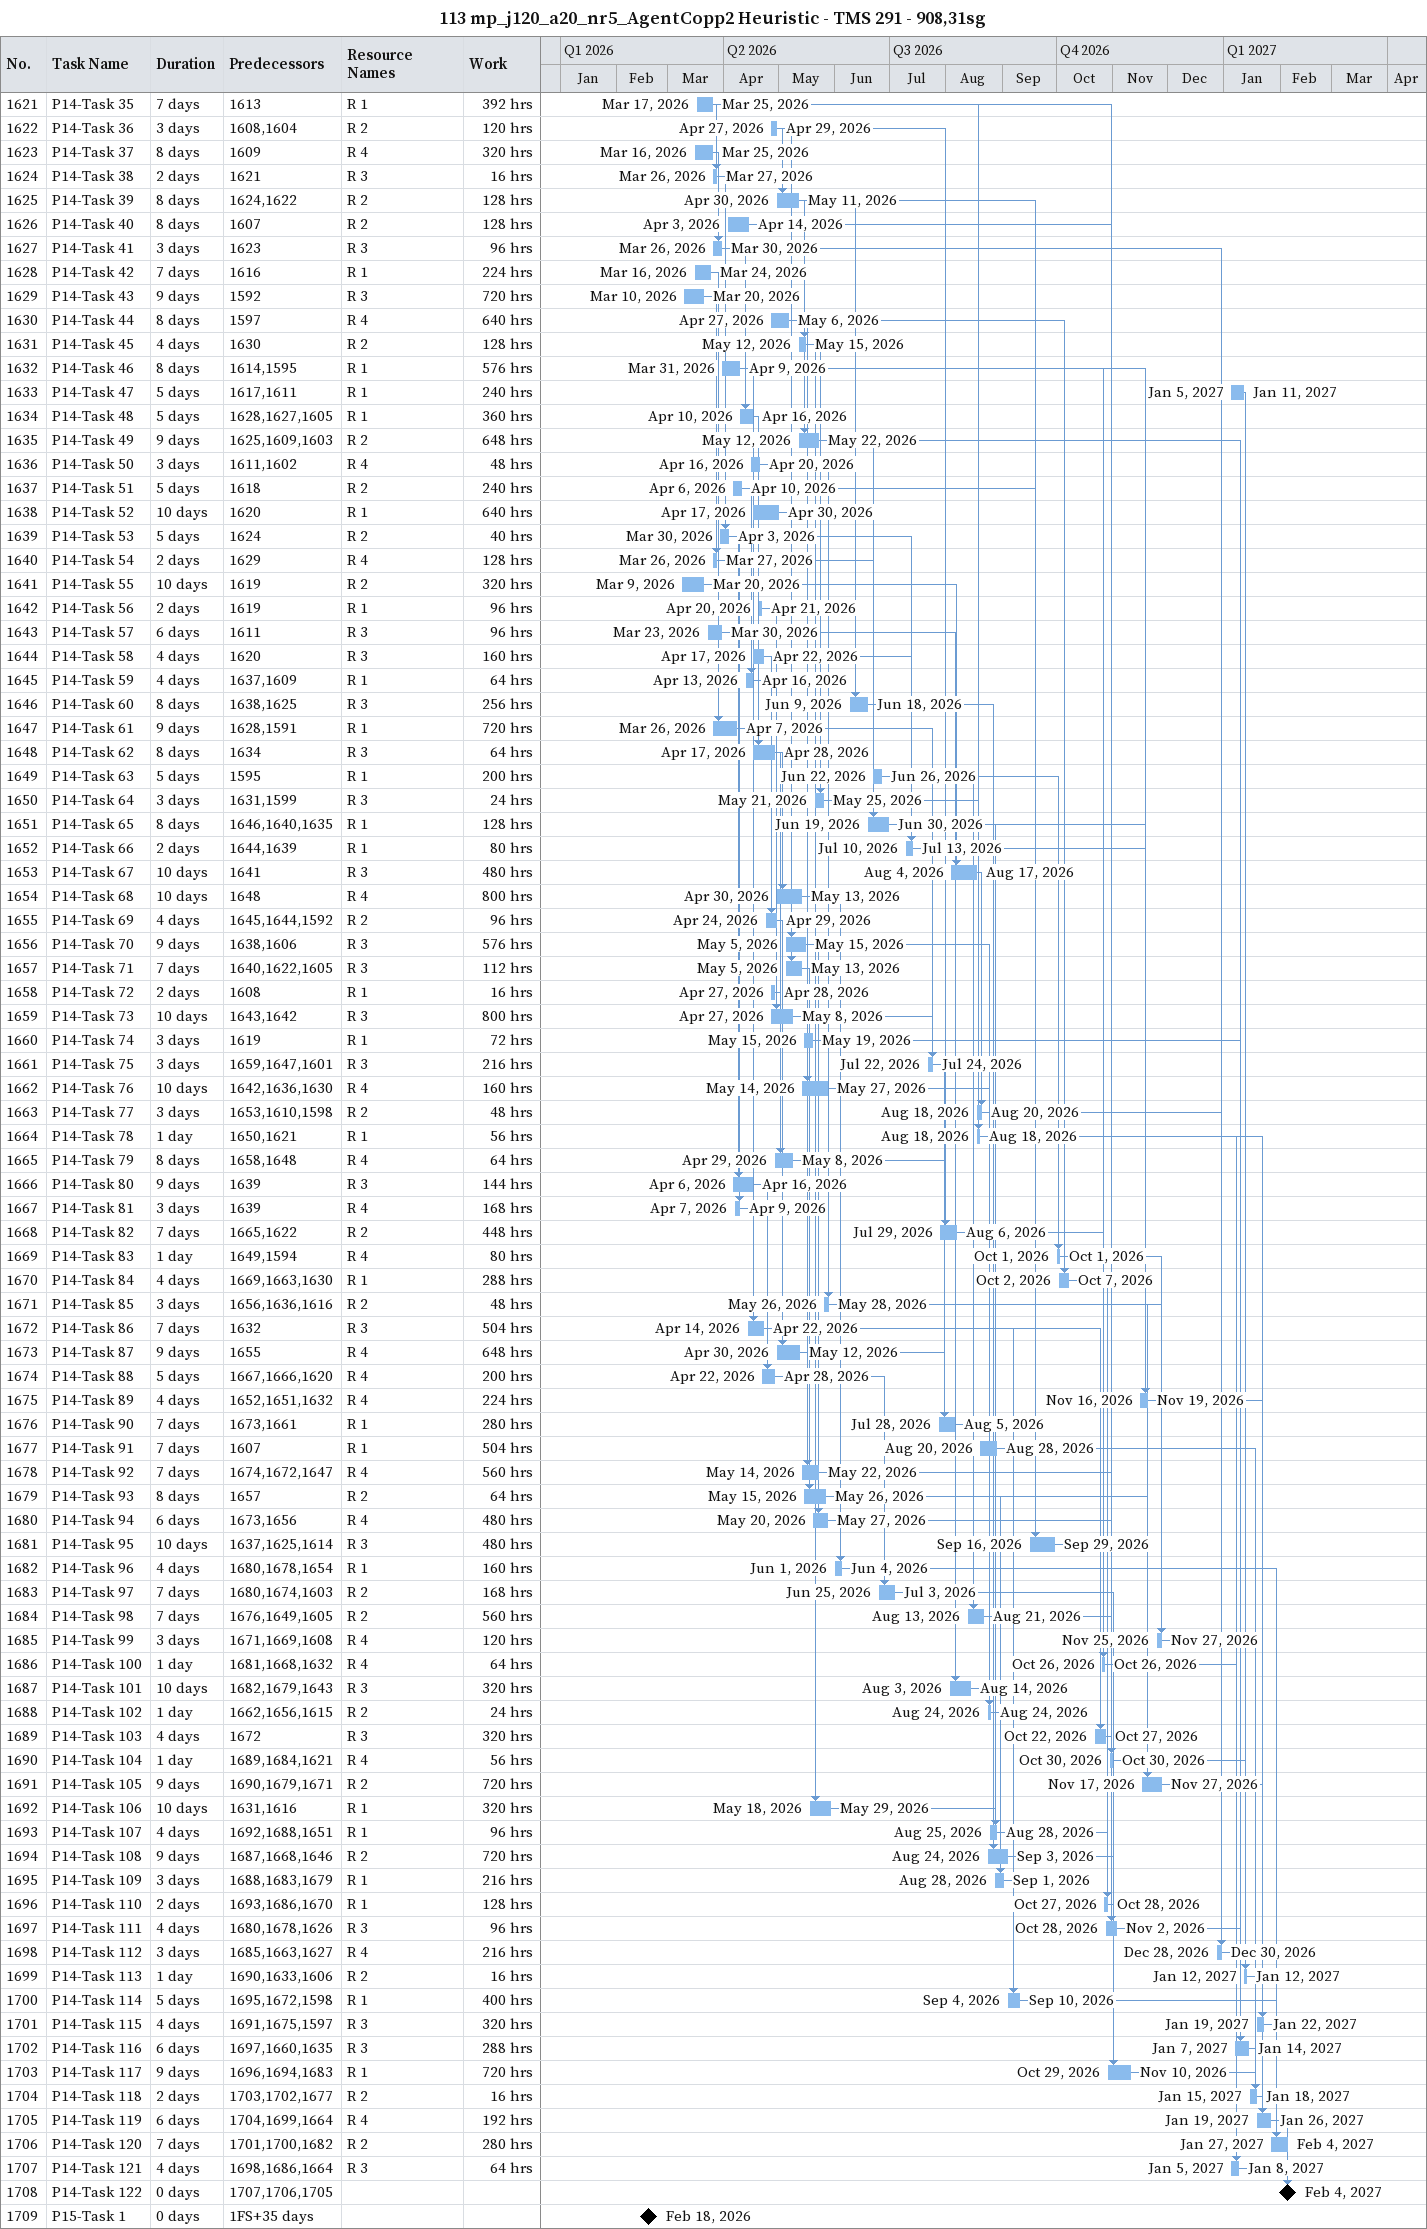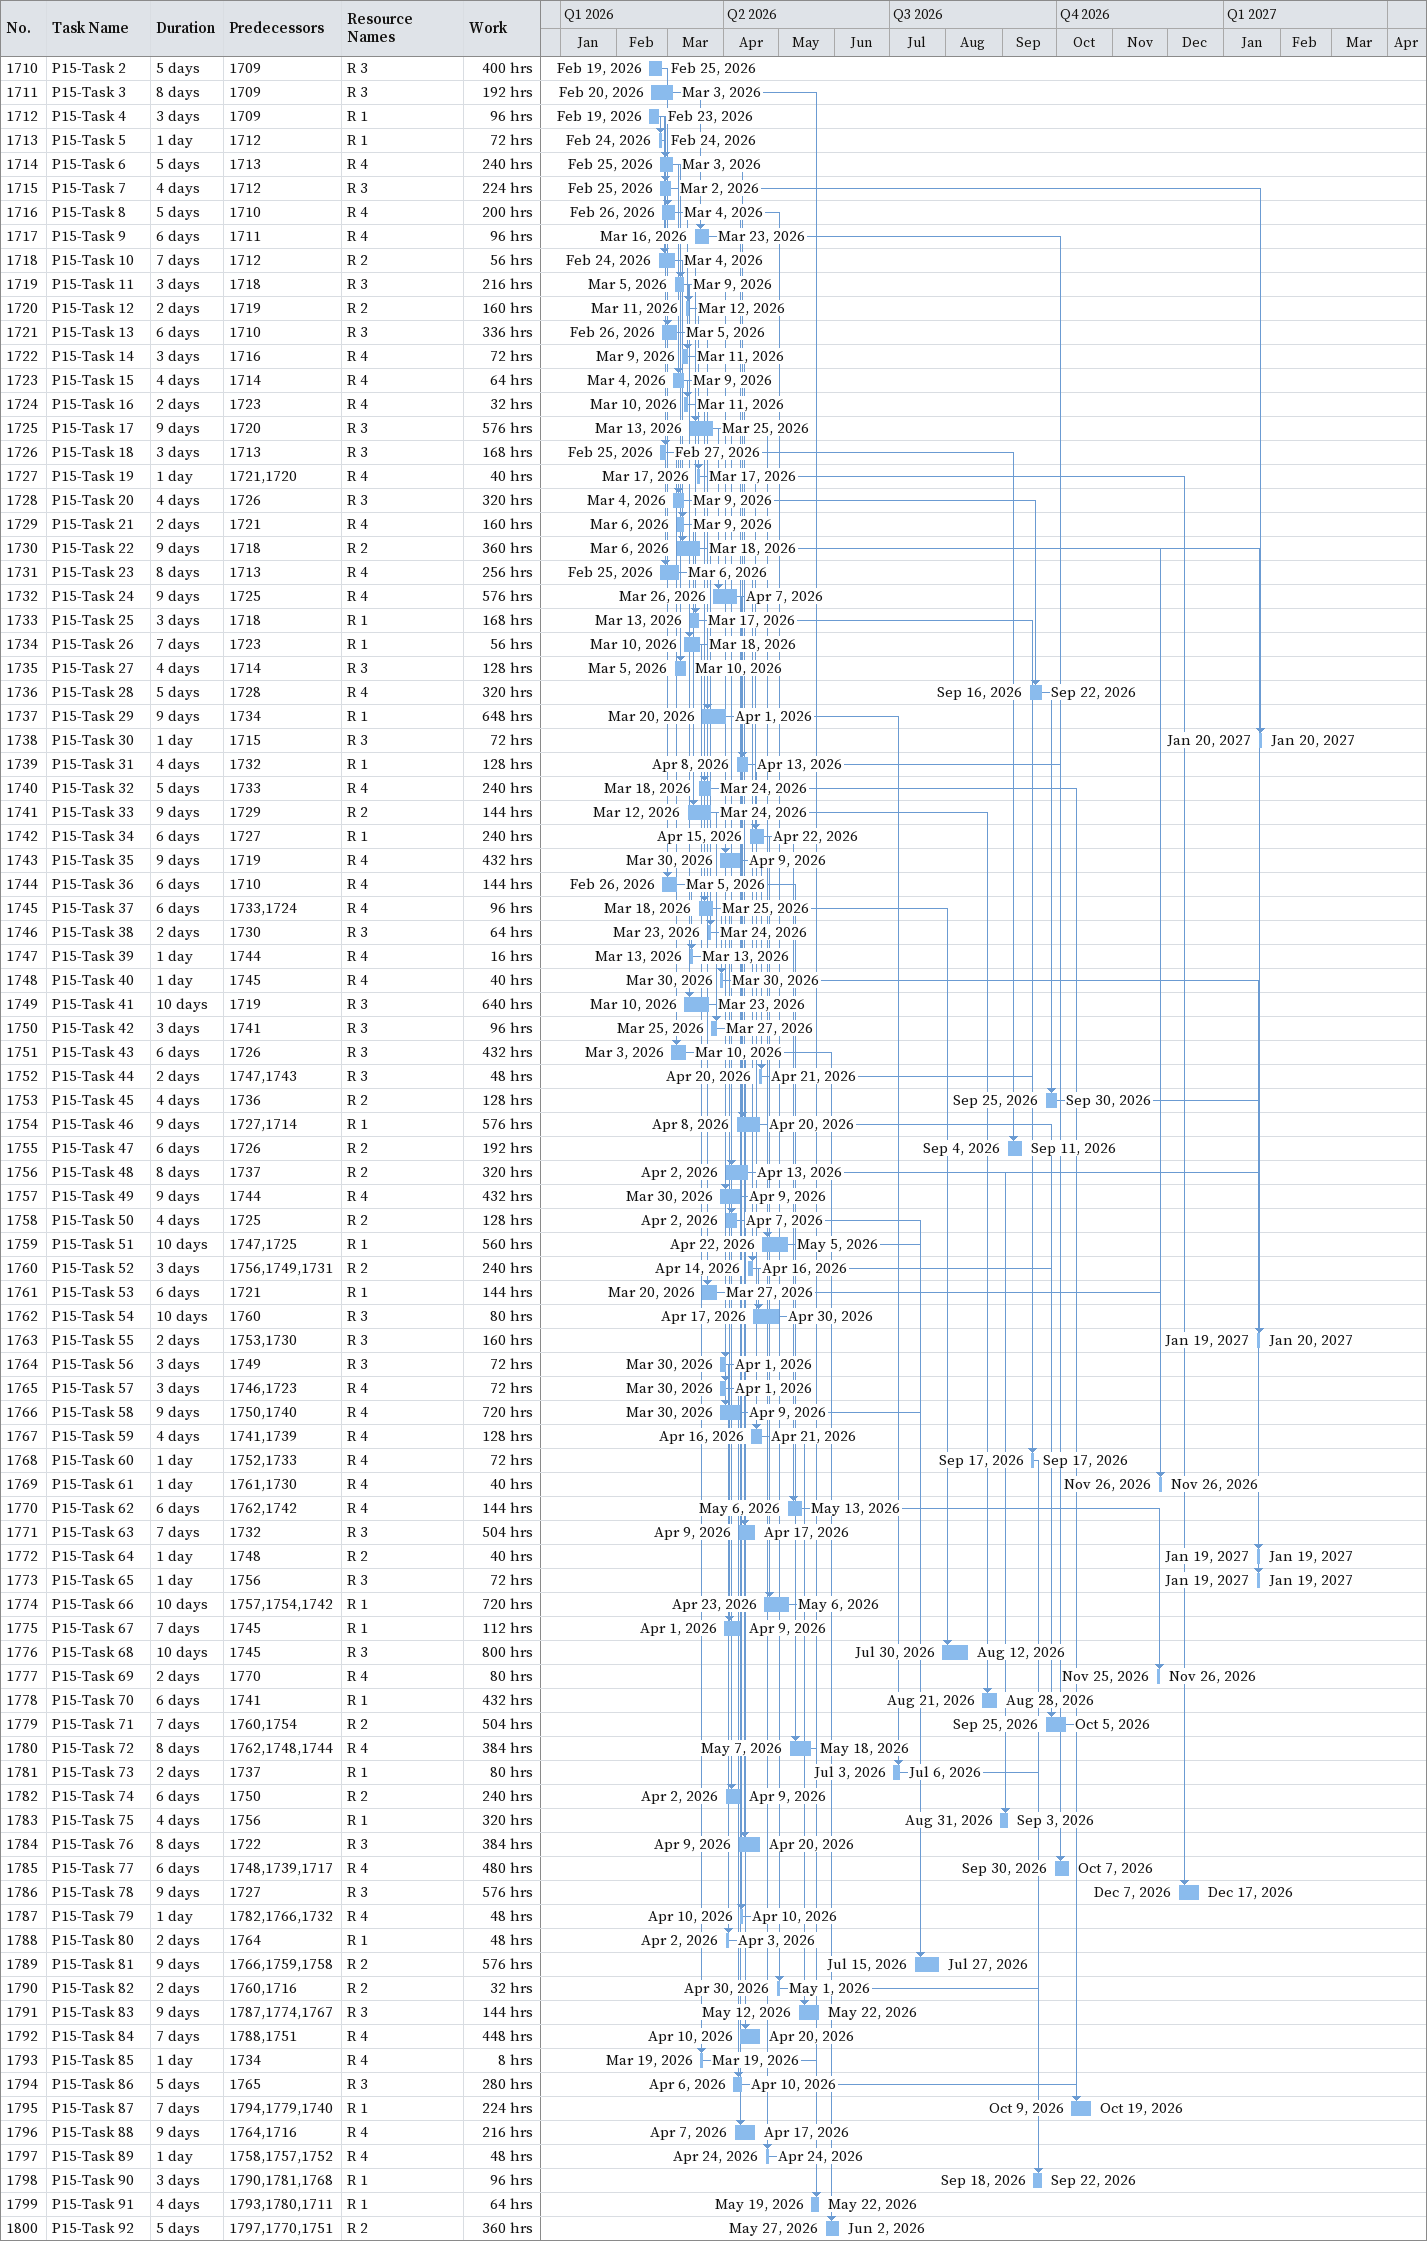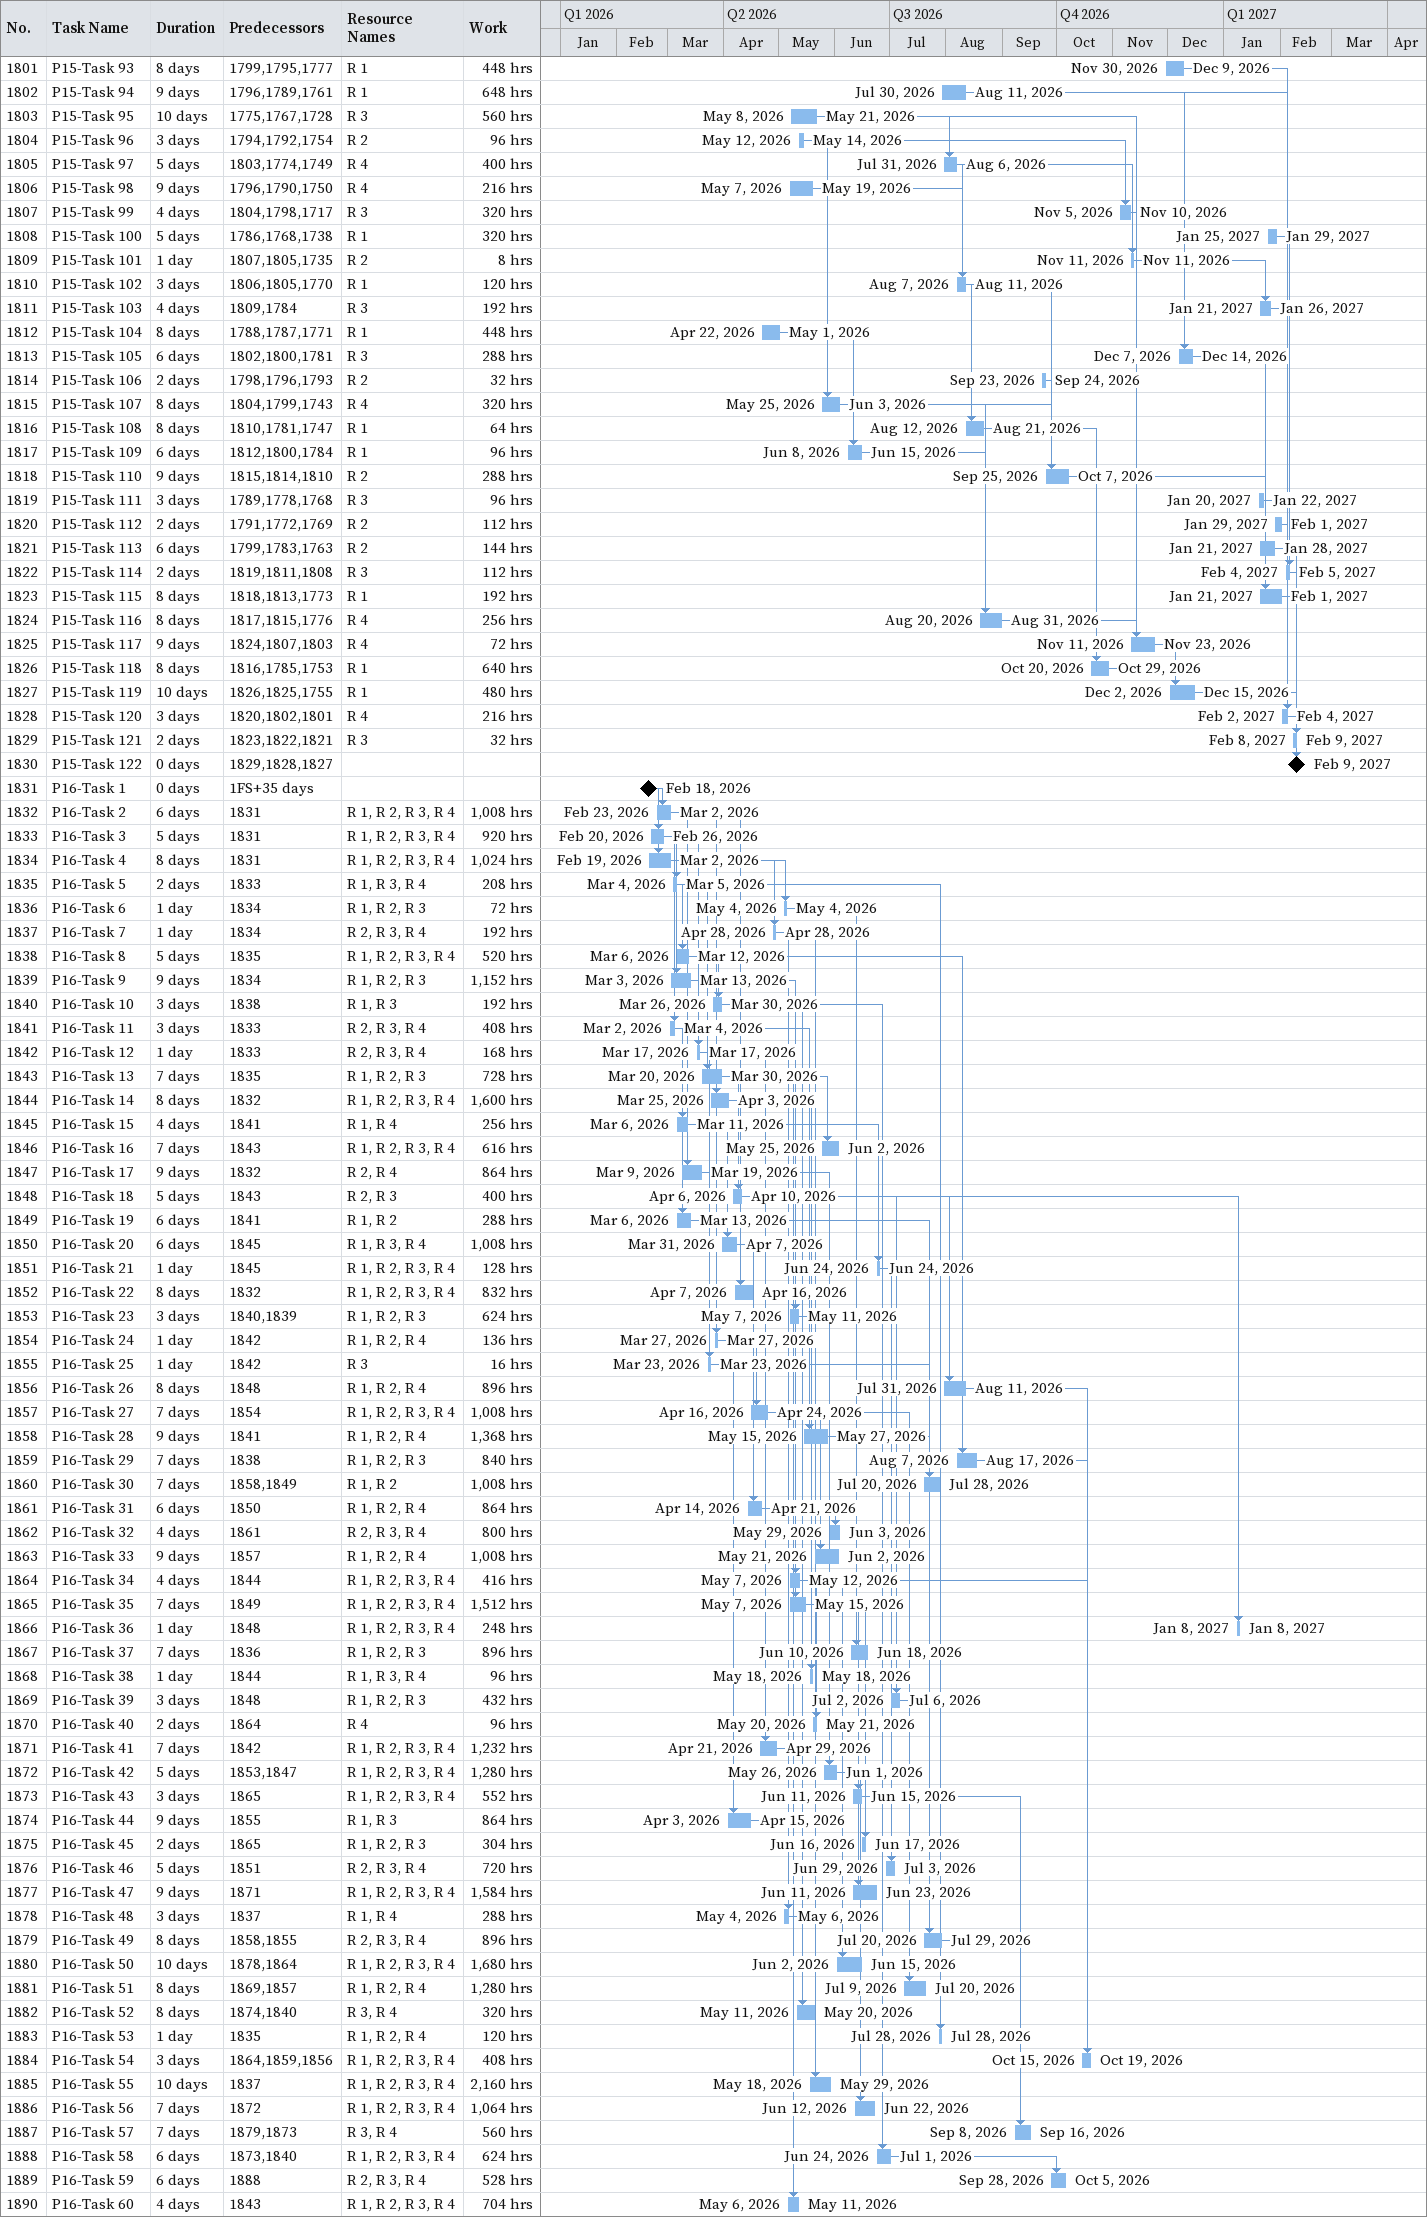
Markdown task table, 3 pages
113 mp_j120_a20_nr5_AgentCopp2 Heuristic - TMS 291 - 908,31sg

| ID | Task | Duration | Start | Finish | Predecessors | Resources | Work (h) |
|---|---|---|---|---|---|---|---|
| 1621 | P14-Task 35 | 7d | 2026-03-17 | 2026-03-25 | 1613 | R 1 | 392 |
| 1622 | P14-Task 36 | 3d | 2026-04-27 | 2026-04-29 | 1608, 1604 | R 2 | 120 |
| 1623 | P14-Task 37 | 8d | 2026-03-16 | 2026-03-25 | 1609 | R 4 | 320 |
| 1624 | P14-Task 38 | 2d | 2026-03-26 | 2026-03-27 | 1621 | R 3 | 16 |
| 1625 | P14-Task 39 | 8d | 2026-04-30 | 2026-05-11 | 1624, 1622 | R 2 | 128 |
| 1626 | P14-Task 40 | 8d | 2026-04-03 | 2026-04-14 | 1607 | R 2 | 128 |
| 1627 | P14-Task 41 | 3d | 2026-03-26 | 2026-03-30 | 1623 | R 3 | 96 |
| 1628 | P14-Task 42 | 7d | 2026-03-16 | 2026-03-24 | 1616 | R 1 | 224 |
| 1629 | P14-Task 43 | 9d | 2026-03-10 | 2026-03-20 | 1592 | R 3 | 720 |
| 1630 | P14-Task 44 | 8d | 2026-04-27 | 2026-05-06 | 1597 | R 4 | 640 |
| 1631 | P14-Task 45 | 4d | 2026-05-12 | 2026-05-15 | 1630 | R 2 | 128 |
| 1632 | P14-Task 46 | 8d | 2026-03-31 | 2026-04-09 | 1614, 1595 | R 1 | 576 |
| 1633 | P14-Task 47 | 5d | 2027-01-05 | 2027-01-11 | 1617, 1611 | R 1 | 240 |
| 1634 | P14-Task 48 | 5d | 2026-04-10 | 2026-04-16 | 1628, 1627, 1605 | R 1 | 360 |
| 1635 | P14-Task 49 | 9d | 2026-05-12 | 2026-05-22 | 1625, 1609, 1603 | R 2 | 648 |
| 1636 | P14-Task 50 | 3d | 2026-04-16 | 2026-04-20 | 1611, 1602 | R 4 | 48 |
| 1637 | P14-Task 51 | 5d | 2026-04-06 | 2026-04-10 | 1618 | R 2 | 240 |
| 1638 | P14-Task 52 | 10d | 2026-04-17 | 2026-04-30 | 1620 | R 1 | 640 |
| 1639 | P14-Task 53 | 5d | 2026-03-30 | 2026-04-03 | 1624 | R 2 | 40 |
| 1640 | P14-Task 54 | 2d | 2026-03-26 | 2026-03-27 | 1629 | R 4 | 128 |
| 1641 | P14-Task 55 | 10d | 2026-03-09 | 2026-03-20 | 1619 | R 2 | 320 |
| 1642 | P14-Task 56 | 2d | 2026-04-20 | 2026-04-21 | 1619 | R 1 | 96 |
| 1643 | P14-Task 57 | 6d | 2026-03-23 | 2026-03-30 | 1611 | R 3 | 96 |
| 1644 | P14-Task 58 | 4d | 2026-04-17 | 2026-04-22 | 1620 | R 3 | 160 |
| 1645 | P14-Task 59 | 4d | 2026-04-13 | 2026-04-16 | 1637, 1609 | R 1 | 64 |
| 1646 | P14-Task 60 | 8d | 2026-06-09 | 2026-06-18 | 1638, 1625 | R 3 | 256 |
| 1647 | P14-Task 61 | 9d | 2026-03-26 | 2026-04-07 | 1628, 1591 | R 1 | 720 |
| 1648 | P14-Task 62 | 8d | 2026-04-17 | 2026-04-28 | 1634 | R 3 | 64 |
| 1649 | P14-Task 63 | 5d | 2026-06-22 | 2026-06-26 | 1595 | R 1 | 200 |
| 1650 | P14-Task 64 | 3d | 2026-05-21 | 2026-05-25 | 1631, 1599 | R 3 | 24 |
| 1651 | P14-Task 65 | 8d | 2026-06-19 | 2026-06-30 | 1646, 1640, 1635 | R 1 | 128 |
| 1652 | P14-Task 66 | 2d | 2026-07-10 | 2026-07-13 | 1644, 1639 | R 1 | 80 |
| 1653 | P14-Task 67 | 10d | 2026-08-04 | 2026-08-17 | 1641 | R 3 | 480 |
| 1654 | P14-Task 68 | 10d | 2026-04-30 | 2026-05-13 | 1648 | R 4 | 800 |
| 1655 | P14-Task 69 | 4d | 2026-04-24 | 2026-04-29 | 1645, 1644, 1592 | R 2 | 96 |
| 1656 | P14-Task 70 | 9d | 2026-05-05 | 2026-05-15 | 1638, 1606 | R 3 | 576 |
| 1657 | P14-Task 71 | 7d | 2026-05-05 | 2026-05-13 | 1640, 1622, 1605 | R 3 | 112 |
| 1658 | P14-Task 72 | 2d | 2026-04-27 | 2026-04-28 | 1608 | R 1 | 16 |
| 1659 | P14-Task 73 | 10d | 2026-04-27 | 2026-05-08 | 1643, 1642 | R 3 | 800 |
| 1660 | P14-Task 74 | 3d | 2026-05-15 | 2026-05-19 | 1619 | R 1 | 72 |
| 1661 | P14-Task 75 | 3d | 2026-07-22 | 2026-07-24 | 1659, 1647, 1601 | R 3 | 216 |
| 1662 | P14-Task 76 | 10d | 2026-05-14 | 2026-05-27 | 1642, 1636, 1630 | R 4 | 160 |
| 1663 | P14-Task 77 | 3d | 2026-08-18 | 2026-08-20 | 1653, 1610, 1598 | R 2 | 48 |
| 1664 | P14-Task 78 | 1d | 2026-08-18 | 2026-08-18 | 1650, 1621 | R 1 | 56 |
| 1665 | P14-Task 79 | 8d | 2026-04-29 | 2026-05-08 | 1658, 1648 | R 4 | 64 |
| 1666 | P14-Task 80 | 9d | 2026-04-06 | 2026-04-16 | 1639 | R 3 | 144 |
| 1667 | P14-Task 81 | 3d | 2026-04-07 | 2026-04-09 | 1639 | R 4 | 168 |
| 1668 | P14-Task 82 | 7d | 2026-07-29 | 2026-08-06 | 1665, 1622 | R 2 | 448 |
| 1669 | P14-Task 83 | 1d | 2026-10-01 | 2026-10-01 | 1649, 1594 | R 4 | 80 |
| 1670 | P14-Task 84 | 4d | 2026-10-02 | 2026-10-07 | 1669, 1663, 1630 | R 1 | 288 |
| 1671 | P14-Task 85 | 3d | 2026-05-26 | 2026-05-28 | 1656, 1636, 1616 | R 2 | 48 |
| 1672 | P14-Task 86 | 7d | 2026-04-14 | 2026-04-22 | 1632 | R 3 | 504 |
| 1673 | P14-Task 87 | 9d | 2026-04-30 | 2026-05-12 | 1655 | R 4 | 648 |
| 1674 | P14-Task 88 | 5d | 2026-04-22 | 2026-04-28 | 1667, 1666, 1620 | R 4 | 200 |
| 1675 | P14-Task 89 | 4d | 2026-11-16 | 2026-11-19 | 1652, 1651, 1632 | R 4 | 224 |
| 1676 | P14-Task 90 | 7d | 2026-07-28 | 2026-08-05 | 1673, 1661 | R 1 | 280 |
| 1677 | P14-Task 91 | 7d | 2026-08-20 | 2026-08-28 | 1607 | R 1 | 504 |
| 1678 | P14-Task 92 | 7d | 2026-05-14 | 2026-05-22 | 1674, 1672, 1647 | R 4 | 560 |
| 1679 | P14-Task 93 | 8d | 2026-05-15 | 2026-05-26 | 1657 | R 2 | 64 |
| 1680 | P14-Task 94 | 6d | 2026-05-20 | 2026-05-27 | 1673, 1656 | R 4 | 480 |
| 1681 | P14-Task 95 | 10d | 2026-09-16 | 2026-09-29 | 1637, 1625, 1614 | R 3 | 480 |
| 1682 | P14-Task 96 | 4d | 2026-06-01 | 2026-06-04 | 1680, 1678, 1654 | R 1 | 160 |
| 1683 | P14-Task 97 | 7d | 2026-06-25 | 2026-07-03 | 1680, 1674, 1603 | R 2 | 168 |
| 1684 | P14-Task 98 | 7d | 2026-08-13 | 2026-08-21 | 1676, 1649, 1605 | R 2 | 560 |
| 1685 | P14-Task 99 | 3d | 2026-11-25 | 2026-11-27 | 1671, 1669, 1608 | R 4 | 120 |
| 1686 | P14-Task 100 | 1d | 2026-10-26 | 2026-10-26 | 1681, 1668, 1632 | R 4 | 64 |
| 1687 | P14-Task 101 | 10d | 2026-08-03 | 2026-08-14 | 1682, 1679, 1643 | R 3 | 320 |
| 1688 | P14-Task 102 | 1d | 2026-08-24 | 2026-08-24 | 1662, 1656, 1615 | R 2 | 24 |
| 1689 | P14-Task 103 | 4d | 2026-10-22 | 2026-10-27 | 1672 | R 3 | 320 |
| 1690 | P14-Task 104 | 1d | 2026-10-30 | 2026-10-30 | 1689, 1684, 1621 | R 4 | 56 |
| 1691 | P14-Task 105 | 9d | 2026-11-17 | 2026-11-27 | 1690, 1679, 1671 | R 2 | 720 |
| 1692 | P14-Task 106 | 10d | 2026-05-18 | 2026-05-29 | 1631, 1616 | R 1 | 320 |
| 1693 | P14-Task 107 | 4d | 2026-08-25 | 2026-08-28 | 1692, 1688, 1651 | R 1 | 96 |
| 1694 | P14-Task 108 | 9d | 2026-08-24 | 2026-09-03 | 1687, 1668, 1646 | R 2 | 720 |
| 1695 | P14-Task 109 | 3d | 2026-08-28 | 2026-09-01 | 1688, 1683, 1679 | R 1 | 216 |
| 1696 | P14-Task 110 | 2d | 2026-10-27 | 2026-10-28 | 1693, 1686, 1670 | R 1 | 128 |
| 1697 | P14-Task 111 | 4d | 2026-10-28 | 2026-11-02 | 1680, 1678, 1626 | R 3 | 96 |
| 1698 | P14-Task 112 | 3d | 2026-12-28 | 2026-12-30 | 1685, 1663, 1627 | R 4 | 216 |
| 1699 | P14-Task 113 | 1d | 2027-01-12 | 2027-01-12 | 1690, 1633, 1606 | R 2 | 16 |
| 1700 | P14-Task 114 | 5d | 2026-09-04 | 2026-09-10 | 1695, 1672, 1598 | R 1 | 400 |
| 1701 | P14-Task 115 | 4d | 2027-01-19 | 2027-01-22 | 1691, 1675, 1597 | R 3 | 320 |
| 1702 | P14-Task 116 | 6d | 2027-01-07 | 2027-01-14 | 1697, 1660, 1635 | R 3 | 288 |
| 1703 | P14-Task 117 | 9d | 2026-10-29 | 2026-11-10 | 1696, 1694, 1683 | R 1 | 720 |
| 1704 | P14-Task 118 | 2d | 2027-01-15 | 2027-01-18 | 1703, 1702, 1677 | R 2 | 16 |
| 1705 | P14-Task 119 | 6d | 2027-01-19 | 2027-01-26 | 1704, 1699, 1664 | R 4 | 192 |
| 1706 | P14-Task 120 | 7d | 2027-01-27 | 2027-02-04 | 1701, 1700, 1682 | R 2 | 280 |
| 1707 | P14-Task 121 | 4d | 2027-01-05 | 2027-01-08 | 1698, 1686, 1664 | R 3 | 64 |
| 1708 | P14-Task 122 | 0d | 2027-02-04 | 2027-02-04 | 1707, 1706, 1705 |  |  |
| 1709 | P15-Task 1 | 0d | 2026-02-18 | 2026-02-18 | 1FS+35d |  |  |
| 1710 | P15-Task 2 | 5d | 2026-02-19 | 2026-02-25 | 1709 | R 3 | 400 |
| 1711 | P15-Task 3 | 8d | 2026-02-20 | 2026-03-03 | 1709 | R 3 | 192 |
| 1712 | P15-Task 4 | 3d | 2026-02-19 | 2026-02-23 | 1709 | R 1 | 96 |
| 1713 | P15-Task 5 | 1d | 2026-02-24 | 2026-02-24 | 1712 | R 1 | 72 |
| 1714 | P15-Task 6 | 5d | 2026-02-25 | 2026-03-03 | 1713 | R 4 | 240 |
| 1715 | P15-Task 7 | 4d | 2026-02-25 | 2026-03-02 | 1712 | R 3 | 224 |
| 1716 | P15-Task 8 | 5d | 2026-02-26 | 2026-03-04 | 1710 | R 4 | 200 |
| 1717 | P15-Task 9 | 6d | 2026-03-16 | 2026-03-23 | 1711 | R 4 | 96 |
| 1718 | P15-Task 10 | 7d | 2026-02-24 | 2026-03-04 | 1712 | R 2 | 56 |
| 1719 | P15-Task 11 | 3d | 2026-03-05 | 2026-03-09 | 1718 | R 3 | 216 |
| 1720 | P15-Task 12 | 2d | 2026-03-11 | 2026-03-12 | 1719 | R 2 | 160 |
| 1721 | P15-Task 13 | 6d | 2026-02-26 | 2026-03-05 | 1710 | R 3 | 336 |
| 1722 | P15-Task 14 | 3d | 2026-03-09 | 2026-03-11 | 1716 | R 4 | 72 |
| 1723 | P15-Task 15 | 4d | 2026-03-04 | 2026-03-09 | 1714 | R 4 | 64 |
| 1724 | P15-Task 16 | 2d | 2026-03-10 | 2026-03-11 | 1723 | R 4 | 32 |
| 1725 | P15-Task 17 | 9d | 2026-03-13 | 2026-03-25 | 1720 | R 3 | 576 |
| 1726 | P15-Task 18 | 3d | 2026-02-25 | 2026-02-27 | 1713 | R 3 | 168 |
| 1727 | P15-Task 19 | 1d | 2026-03-17 | 2026-03-17 | 1721, 1720 | R 4 | 40 |
| 1728 | P15-Task 20 | 4d | 2026-03-04 | 2026-03-09 | 1726 | R 3 | 320 |
| 1729 | P15-Task 21 | 2d | 2026-03-06 | 2026-03-09 | 1721 | R 4 | 160 |
| 1730 | P15-Task 22 | 9d | 2026-03-06 | 2026-03-18 | 1718 | R 2 | 360 |
| 1731 | P15-Task 23 | 8d | 2026-02-25 | 2026-03-06 | 1713 | R 4 | 256 |
| 1732 | P15-Task 24 | 9d | 2026-03-26 | 2026-04-07 | 1725 | R 4 | 576 |
| 1733 | P15-Task 25 | 3d | 2026-03-13 | 2026-03-17 | 1718 | R 1 | 168 |
| 1734 | P15-Task 26 | 7d | 2026-03-10 | 2026-03-18 | 1723 | R 1 | 56 |
| 1735 | P15-Task 27 | 4d | 2026-03-05 | 2026-03-10 | 1714 | R 3 | 128 |
| 1736 | P15-Task 28 | 5d | 2026-09-16 | 2026-09-22 | 1728 | R 4 | 320 |
| 1737 | P15-Task 29 | 9d | 2026-03-20 | 2026-04-01 | 1734 | R 1 | 648 |
| 1738 | P15-Task 30 | 1d | 2027-01-20 | 2027-01-20 | 1715 | R 3 | 72 |
| 1739 | P15-Task 31 | 4d | 2026-04-08 | 2026-04-13 | 1732 | R 1 | 128 |
| 1740 | P15-Task 32 | 5d | 2026-03-18 | 2026-03-24 | 1733 | R 4 | 240 |
| 1741 | P15-Task 33 | 9d | 2026-03-12 | 2026-03-24 | 1729 | R 2 | 144 |
| 1742 | P15-Task 34 | 6d | 2026-04-15 | 2026-04-22 | 1727 | R 1 | 240 |
| 1743 | P15-Task 35 | 9d | 2026-03-30 | 2026-04-09 | 1719 | R 4 | 432 |
| 1744 | P15-Task 36 | 6d | 2026-02-26 | 2026-03-05 | 1710 | R 4 | 144 |
| 1745 | P15-Task 37 | 6d | 2026-03-18 | 2026-03-25 | 1733, 1724 | R 4 | 96 |
| 1746 | P15-Task 38 | 2d | 2026-03-23 | 2026-03-24 | 1730 | R 3 | 64 |
| 1747 | P15-Task 39 | 1d | 2026-03-13 | 2026-03-13 | 1744 | R 4 | 16 |
| 1748 | P15-Task 40 | 1d | 2026-03-30 | 2026-03-30 | 1745 | R 4 | 40 |
| 1749 | P15-Task 41 | 10d | 2026-03-10 | 2026-03-23 | 1719 | R 3 | 640 |
| 1750 | P15-Task 42 | 3d | 2026-03-25 | 2026-03-27 | 1741 | R 3 | 96 |
| 1751 | P15-Task 43 | 6d | 2026-03-03 | 2026-03-10 | 1726 | R 3 | 432 |
| 1752 | P15-Task 44 | 2d | 2026-04-20 | 2026-04-21 | 1747, 1743 | R 3 | 48 |
| 1753 | P15-Task 45 | 4d | 2026-09-25 | 2026-09-30 | 1736 | R 2 | 128 |
| 1754 | P15-Task 46 | 9d | 2026-04-08 | 2026-04-20 | 1727, 1714 | R 1 | 576 |
| 1755 | P15-Task 47 | 6d | 2026-09-04 | 2026-09-11 | 1726 | R 2 | 192 |
| 1756 | P15-Task 48 | 8d | 2026-04-02 | 2026-04-13 | 1737 | R 2 | 320 |
| 1757 | P15-Task 49 | 9d | 2026-03-30 | 2026-04-09 | 1744 | R 4 | 432 |
| 1758 | P15-Task 50 | 4d | 2026-04-02 | 2026-04-07 | 1725 | R 2 | 128 |
| 1759 | P15-Task 51 | 10d | 2026-04-22 | 2026-05-05 | 1747, 1725 | R 1 | 560 |
| 1760 | P15-Task 52 | 3d | 2026-04-14 | 2026-04-16 | 1756, 1749, 1731 | R 2 | 240 |
| 1761 | P15-Task 53 | 6d | 2026-03-20 | 2026-03-27 | 1721 | R 1 | 144 |
| 1762 | P15-Task 54 | 10d | 2026-04-17 | 2026-04-30 | 1760 | R 3 | 80 |
| 1763 | P15-Task 55 | 2d | 2027-01-19 | 2027-01-20 | 1753, 1730 | R 3 | 160 |
| 1764 | P15-Task 56 | 3d | 2026-03-30 | 2026-04-01 | 1749 | R 3 | 72 |
| 1765 | P15-Task 57 | 3d | 2026-03-30 | 2026-04-01 | 1746, 1723 | R 4 | 72 |
| 1766 | P15-Task 58 | 9d | 2026-03-30 | 2026-04-09 | 1750, 1740 | R 4 | 720 |
| 1767 | P15-Task 59 | 4d | 2026-04-16 | 2026-04-21 | 1741, 1739 | R 4 | 128 |
| 1768 | P15-Task 60 | 1d | 2026-09-17 | 2026-09-17 | 1752, 1733 | R 4 | 72 |
| 1769 | P15-Task 61 | 1d | 2026-11-26 | 2026-11-26 | 1761, 1730 | R 4 | 40 |
| 1770 | P15-Task 62 | 6d | 2026-05-06 | 2026-05-13 | 1762, 1742 | R 4 | 144 |
| 1771 | P15-Task 63 | 7d | 2026-04-09 | 2026-04-17 | 1732 | R 3 | 504 |
| 1772 | P15-Task 64 | 1d | 2027-01-19 | 2027-01-19 | 1748 | R 2 | 40 |
| 1773 | P15-Task 65 | 1d | 2027-01-19 | 2027-01-19 | 1756 | R 3 | 72 |
| 1774 | P15-Task 66 | 10d | 2026-04-23 | 2026-05-06 | 1757, 1754, 1742 | R 1 | 720 |
| 1775 | P15-Task 67 | 7d | 2026-04-01 | 2026-04-09 | 1745 | R 1 | 112 |
| 1776 | P15-Task 68 | 10d | 2026-07-30 | 2026-08-12 | 1745 | R 3 | 800 |
| 1777 | P15-Task 69 | 2d | 2026-11-25 | 2026-11-26 | 1770 | R 4 | 80 |
| 1778 | P15-Task 70 | 6d | 2026-08-21 | 2026-08-28 | 1741 | R 1 | 432 |
| 1779 | P15-Task 71 | 7d | 2026-09-25 | 2026-10-05 | 1760, 1754 | R 2 | 504 |
| 1780 | P15-Task 72 | 8d | 2026-05-07 | 2026-05-18 | 1762, 1748, 1744 | R 4 | 384 |
| 1781 | P15-Task 73 | 2d | 2026-07-03 | 2026-07-06 | 1737 | R 1 | 80 |
| 1782 | P15-Task 74 | 6d | 2026-04-02 | 2026-04-09 | 1750 | R 2 | 240 |
| 1783 | P15-Task 75 | 4d | 2026-08-31 | 2026-09-03 | 1756 | R 1 | 320 |
| 1784 | P15-Task 76 | 8d | 2026-04-09 | 2026-04-20 | 1722 | R 3 | 384 |
| 1785 | P15-Task 77 | 6d | 2026-09-30 | 2026-10-07 | 1748, 1739, 1717 | R 4 | 480 |
| 1786 | P15-Task 78 | 9d | 2026-12-07 | 2026-12-17 | 1727 | R 3 | 576 |
| 1787 | P15-Task 79 | 1d | 2026-04-10 | 2026-04-10 | 1782, 1766, 1732 | R 4 | 48 |
| 1788 | P15-Task 80 | 2d | 2026-04-02 | 2026-04-03 | 1764 | R 1 | 48 |
| 1789 | P15-Task 81 | 9d | 2026-07-15 | 2026-07-27 | 1766, 1759, 1758 | R 2 | 576 |
| 1790 | P15-Task 82 | 2d | 2026-04-30 | 2026-05-01 | 1760, 1716 | R 2 | 32 |
| 1791 | P15-Task 83 | 9d | 2026-05-12 | 2026-05-22 | 1787, 1774, 1767 | R 3 | 144 |
| 1792 | P15-Task 84 | 7d | 2026-04-10 | 2026-04-20 | 1788, 1751 | R 4 | 448 |
| 1793 | P15-Task 85 | 1d | 2026-03-19 | 2026-03-19 | 1734 | R 4 | 8 |
| 1794 | P15-Task 86 | 5d | 2026-04-06 | 2026-04-10 | 1765 | R 3 | 280 |
| 1795 | P15-Task 87 | 7d | 2026-10-09 | 2026-10-19 | 1794, 1779, 1740 | R 1 | 224 |
| 1796 | P15-Task 88 | 9d | 2026-04-07 | 2026-04-17 | 1764, 1716 | R 4 | 216 |
| 1797 | P15-Task 89 | 1d | 2026-04-24 | 2026-04-24 | 1758, 1757, 1752 | R 4 | 48 |
| 1798 | P15-Task 90 | 3d | 2026-09-18 | 2026-09-22 | 1790, 1781, 1768 | R 1 | 96 |
| 1799 | P15-Task 91 | 4d | 2026-05-19 | 2026-05-22 | 1793, 1780, 1711 | R 1 | 64 |
| 1800 | P15-Task 92 | 5d | 2026-05-27 | 2026-06-02 | 1797, 1770, 1751 | R 2 | 360 |
| 1801 | P15-Task 93 | 8d | 2026-11-30 | 2026-12-09 | 1799, 1795, 1777 | R 1 | 448 |
| 1802 | P15-Task 94 | 9d | 2026-07-30 | 2026-08-11 | 1796, 1789, 1761 | R 1 | 648 |
| 1803 | P15-Task 95 | 10d | 2026-05-08 | 2026-05-21 | 1775, 1767, 1728 | R 3 | 560 |
| 1804 | P15-Task 96 | 3d | 2026-05-12 | 2026-05-14 | 1794, 1792, 1754 | R 2 | 96 |
| 1805 | P15-Task 97 | 5d | 2026-07-31 | 2026-08-06 | 1803, 1774, 1749 | R 4 | 400 |
| 1806 | P15-Task 98 | 9d | 2026-05-07 | 2026-05-19 | 1796, 1790, 1750 | R 4 | 216 |
| 1807 | P15-Task 99 | 4d | 2026-11-05 | 2026-11-10 | 1804, 1798, 1717 | R 3 | 320 |
| 1808 | P15-Task 100 | 5d | 2027-01-25 | 2027-01-29 | 1786, 1768, 1738 | R 1 | 320 |
| 1809 | P15-Task 101 | 1d | 2026-11-11 | 2026-11-11 | 1807, 1805, 1735 | R 2 | 8 |
| 1810 | P15-Task 102 | 3d | 2026-08-07 | 2026-08-11 | 1806, 1805, 1770 | R 1 | 120 |
| 1811 | P15-Task 103 | 4d | 2027-01-21 | 2027-01-26 | 1809, 1784 | R 3 | 192 |
| 1812 | P15-Task 104 | 8d | 2026-04-22 | 2026-05-01 | 1788, 1787, 1771 | R 1 | 448 |
| 1813 | P15-Task 105 | 6d | 2026-12-07 | 2026-12-14 | 1802, 1800, 1781 | R 3 | 288 |
| 1814 | P15-Task 106 | 2d | 2026-09-23 | 2026-09-24 | 1798, 1796, 1793 | R 2 | 32 |
| 1815 | P15-Task 107 | 8d | 2026-05-25 | 2026-06-03 | 1804, 1799, 1743 | R 4 | 320 |
| 1816 | P15-Task 108 | 8d | 2026-08-12 | 2026-08-21 | 1810, 1781, 1747 | R 1 | 64 |
| 1817 | P15-Task 109 | 6d | 2026-06-08 | 2026-06-15 | 1812, 1800, 1784 | R 1 | 96 |
| 1818 | P15-Task 110 | 9d | 2026-09-25 | 2026-10-07 | 1815, 1814, 1810 | R 2 | 288 |
| 1819 | P15-Task 111 | 3d | 2027-01-20 | 2027-01-22 | 1789, 1778, 1768 | R 3 | 96 |
| 1820 | P15-Task 112 | 2d | 2027-01-29 | 2027-02-01 | 1791, 1772, 1769 | R 2 | 112 |
| 1821 | P15-Task 113 | 6d | 2027-01-21 | 2027-01-28 | 1799, 1783, 1763 | R 2 | 144 |
| 1822 | P15-Task 114 | 2d | 2027-02-04 | 2027-02-05 | 1819, 1811, 1808 | R 3 | 112 |
| 1823 | P15-Task 115 | 8d | 2027-01-21 | 2027-02-01 | 1818, 1813, 1773 | R 1 | 192 |
| 1824 | P15-Task 116 | 8d | 2026-08-20 | 2026-08-31 | 1817, 1815, 1776 | R 4 | 256 |
| 1825 | P15-Task 117 | 9d | 2026-11-11 | 2026-11-23 | 1824, 1807, 1803 | R 4 | 72 |
| 1826 | P15-Task 118 | 8d | 2026-10-20 | 2026-10-29 | 1816, 1785, 1753 | R 1 | 640 |
| 1827 | P15-Task 119 | 10d | 2026-12-02 | 2026-12-15 | 1826, 1825, 1755 | R 1 | 480 |
| 1828 | P15-Task 120 | 3d | 2027-02-02 | 2027-02-04 | 1820, 1802, 1801 | R 4 | 216 |
| 1829 | P15-Task 121 | 2d | 2027-02-08 | 2027-02-09 | 1823, 1822, 1821 | R 3 | 32 |
| 1830 | P15-Task 122 | 0d | 2027-02-09 | 2027-02-09 | 1829, 1828, 1827 |  |  |
| 1831 | P16-Task 1 | 0d | 2026-02-18 | 2026-02-18 | 1FS+35d |  |  |
| 1832 | P16-Task 2 | 6d | 2026-02-23 | 2026-03-02 | 1831 | R 1, R 2, R 3, R 4 | 1008 |
| 1833 | P16-Task 3 | 5d | 2026-02-20 | 2026-02-26 | 1831 | R 1, R 2, R 3, R 4 | 920 |
| 1834 | P16-Task 4 | 8d | 2026-02-19 | 2026-03-02 | 1831 | R 1, R 2, R 3, R 4 | 1024 |
| 1835 | P16-Task 5 | 2d | 2026-03-04 | 2026-03-05 | 1833 | R 1, R 3, R 4 | 208 |
| 1836 | P16-Task 6 | 1d | 2026-05-04 | 2026-05-04 | 1834 | R 1, R 2, R 3 | 72 |
| 1837 | P16-Task 7 | 1d | 2026-04-28 | 2026-04-28 | 1834 | R 2, R 3, R 4 | 192 |
| 1838 | P16-Task 8 | 5d | 2026-03-06 | 2026-03-12 | 1835 | R 1, R 2, R 3, R 4 | 520 |
| 1839 | P16-Task 9 | 9d | 2026-03-03 | 2026-03-13 | 1834 | R 1, R 2, R 3 | 1152 |
| 1840 | P16-Task 10 | 3d | 2026-03-26 | 2026-03-30 | 1838 | R 1, R 3 | 192 |
| 1841 | P16-Task 11 | 3d | 2026-03-02 | 2026-03-04 | 1833 | R 2, R 3, R 4 | 408 |
| 1842 | P16-Task 12 | 1d | 2026-03-17 | 2026-03-17 | 1833 | R 2, R 3, R 4 | 168 |
| 1843 | P16-Task 13 | 7d | 2026-03-20 | 2026-03-30 | 1835 | R 1, R 2, R 3 | 728 |
| 1844 | P16-Task 14 | 8d | 2026-03-25 | 2026-04-03 | 1832 | R 1, R 2, R 3, R 4 | 1600 |
| 1845 | P16-Task 15 | 4d | 2026-03-06 | 2026-03-11 | 1841 | R 1, R 4 | 256 |
| 1846 | P16-Task 16 | 7d | 2026-05-25 | 2026-06-02 | 1843 | R 1, R 2, R 3, R 4 | 616 |
| 1847 | P16-Task 17 | 9d | 2026-03-09 | 2026-03-19 | 1832 | R 2, R 4 | 864 |
| 1848 | P16-Task 18 | 5d | 2026-04-06 | 2026-04-10 | 1843 | R 2, R 3 | 400 |
| 1849 | P16-Task 19 | 6d | 2026-03-06 | 2026-03-13 | 1841 | R 1, R 2 | 288 |
| 1850 | P16-Task 20 | 6d | 2026-03-31 | 2026-04-07 | 1845 | R 1, R 3, R 4 | 1008 |
| 1851 | P16-Task 21 | 1d | 2026-06-24 | 2026-06-24 | 1845 | R 1, R 2, R 3, R 4 | 128 |
| 1852 | P16-Task 22 | 8d | 2026-04-07 | 2026-04-16 | 1832 | R 1, R 2, R 3, R 4 | 832 |
| 1853 | P16-Task 23 | 3d | 2026-05-07 | 2026-05-11 | 1840, 1839 | R 1, R 2, R 3 | 624 |
| 1854 | P16-Task 24 | 1d | 2026-03-27 | 2026-03-27 | 1842 | R 1, R 2, R 4 | 136 |
| 1855 | P16-Task 25 | 1d | 2026-03-23 | 2026-03-23 | 1842 | R 3 | 16 |
| 1856 | P16-Task 26 | 8d | 2026-07-31 | 2026-08-11 | 1848 | R 1, R 2, R 4 | 896 |
| 1857 | P16-Task 27 | 7d | 2026-04-16 | 2026-04-24 | 1854 | R 1, R 2, R 3, R 4 | 1008 |
| 1858 | P16-Task 28 | 9d | 2026-05-15 | 2026-05-27 | 1841 | R 1, R 2, R 4 | 1368 |
| 1859 | P16-Task 29 | 7d | 2026-08-07 | 2026-08-17 | 1838 | R 1, R 2, R 3 | 840 |
| 1860 | P16-Task 30 | 7d | 2026-07-20 | 2026-07-28 | 1858, 1849 | R 1, R 2 | 1008 |
| 1861 | P16-Task 31 | 6d | 2026-04-14 | 2026-04-21 | 1850 | R 1, R 2, R 4 | 864 |
| 1862 | P16-Task 32 | 4d | 2026-05-29 | 2026-06-03 | 1861 | R 2, R 3, R 4 | 800 |
| 1863 | P16-Task 33 | 9d | 2026-05-21 | 2026-06-02 | 1857 | R 1, R 2, R 4 | 1008 |
| 1864 | P16-Task 34 | 4d | 2026-05-07 | 2026-05-12 | 1844 | R 1, R 2, R 3, R 4 | 416 |
| 1865 | P16-Task 35 | 7d | 2026-05-07 | 2026-05-15 | 1849 | R 1, R 2, R 3, R 4 | 1512 |
| 1866 | P16-Task 36 | 1d | 2027-01-08 | 2027-01-08 | 1848 | R 1, R 2, R 3, R 4 | 248 |
| 1867 | P16-Task 37 | 7d | 2026-06-10 | 2026-06-18 | 1836 | R 1, R 2, R 3 | 896 |
| 1868 | P16-Task 38 | 1d | 2026-05-18 | 2026-05-18 | 1844 | R 1, R 3, R 4 | 96 |
| 1869 | P16-Task 39 | 3d | 2026-07-02 | 2026-07-06 | 1848 | R 1, R 2, R 3 | 432 |
| 1870 | P16-Task 40 | 2d | 2026-05-20 | 2026-05-21 | 1864 | R 4 | 96 |
| 1871 | P16-Task 41 | 7d | 2026-04-21 | 2026-04-29 | 1842 | R 1, R 2, R 3, R 4 | 1232 |
| 1872 | P16-Task 42 | 5d | 2026-05-26 | 2026-06-01 | 1853, 1847 | R 1, R 2, R 3, R 4 | 1280 |
| 1873 | P16-Task 43 | 3d | 2026-06-11 | 2026-06-15 | 1865 | R 1, R 2, R 3, R 4 | 552 |
| 1874 | P16-Task 44 | 9d | 2026-04-03 | 2026-04-15 | 1855 | R 1, R 3 | 864 |
| 1875 | P16-Task 45 | 2d | 2026-06-16 | 2026-06-17 | 1865 | R 1, R 2, R 3 | 304 |
| 1876 | P16-Task 46 | 5d | 2026-06-29 | 2026-07-03 | 1851 | R 2, R 3, R 4 | 720 |
| 1877 | P16-Task 47 | 9d | 2026-06-11 | 2026-06-23 | 1871 | R 1, R 2, R 3, R 4 | 1584 |
| 1878 | P16-Task 48 | 3d | 2026-05-04 | 2026-05-06 | 1837 | R 1, R 4 | 288 |
| 1879 | P16-Task 49 | 8d | 2026-07-20 | 2026-07-29 | 1858, 1855 | R 2, R 3, R 4 | 896 |
| 1880 | P16-Task 50 | 10d | 2026-06-02 | 2026-06-15 | 1878, 1864 | R 1, R 2, R 3, R 4 | 1680 |
| 1881 | P16-Task 51 | 8d | 2026-07-09 | 2026-07-20 | 1869, 1857 | R 1, R 2, R 4 | 1280 |
| 1882 | P16-Task 52 | 8d | 2026-05-11 | 2026-05-20 | 1874, 1840 | R 3, R 4 | 320 |
| 1883 | P16-Task 53 | 1d | 2026-07-28 | 2026-07-28 | 1835 | R 1, R 2, R 4 | 120 |
| 1884 | P16-Task 54 | 3d | 2026-10-15 | 2026-10-19 | 1864, 1859, 1856 | R 1, R 2, R 3, R 4 | 408 |
| 1885 | P16-Task 55 | 10d | 2026-05-18 | 2026-05-29 | 1837 | R 1, R 2, R 3, R 4 | 2160 |
| 1886 | P16-Task 56 | 7d | 2026-06-12 | 2026-06-22 | 1872 | R 1, R 2, R 3, R 4 | 1064 |
| 1887 | P16-Task 57 | 7d | 2026-09-08 | 2026-09-16 | 1879, 1873 | R 3, R 4 | 560 |
| 1888 | P16-Task 58 | 6d | 2026-06-24 | 2026-07-01 | 1873, 1840 | R 1, R 2, R 3, R 4 | 624 |
| 1889 | P16-Task 59 | 6d | 2026-09-28 | 2026-10-05 | 1888 | R 2, R 3, R 4 | 528 |
| 1890 | P16-Task 60 | 4d | 2026-05-06 | 2026-05-11 | 1843 | R 1, R 2, R 3, R 4 | 704 |
